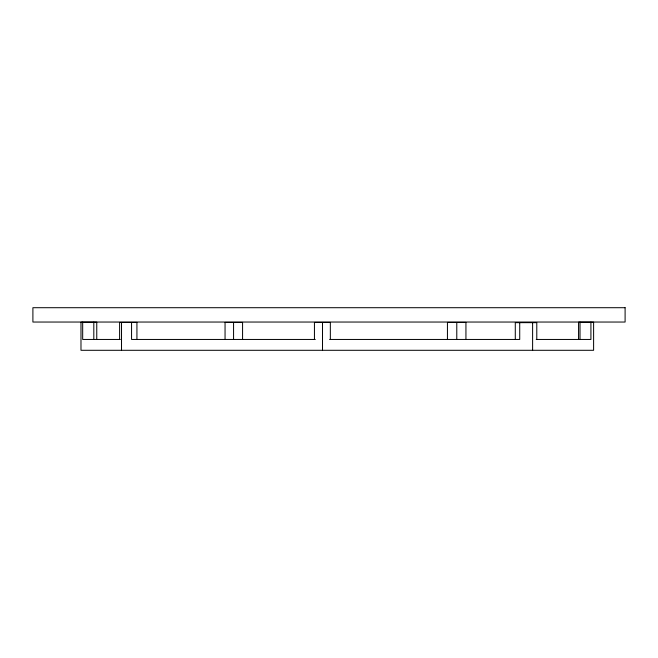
<?xml version="1.0" encoding="UTF-8"?>
<svg xmlns="http://www.w3.org/2000/svg" width="658" height="658" viewBox="0 0 658 658"><rect width="100%" height="100%" fill="white"/><g stroke="black" fill="none" stroke-linecap="round" stroke-linejoin="round"><path stroke-width="0.99" d="M120.291 339.454L82.678 339.454L82.678 322.206M315.297 339.454L131.559 339.454L131.559 322.428M329.642 339.454L519.721 339.454L519.721 322.65M536.245 339.454L590.917 339.454L590.917 322.206M580.011 322.206L580.011 339.454M578.563 339.454L578.563 322.206L593.606 322.206L593.606 350.295L80.983 350.295L80.983 322.206L96.759 322.206L96.759 339.454M536.788 339.454L536.788 322.65L515.288 322.65L515.288 339.454M532.61 322.65L532.61 350.295M465.938 339.454L465.938 322.428L447.44 322.428L447.44 339.454M456.784 322.428L456.784 339.454M330.341 339.454L330.341 322.428L314.442 322.428L314.442 339.454M322.51 322.428L322.51 350.295M242.572 339.454L242.572 322.428L225.052 322.428L225.052 339.454M233.565 322.428L233.565 339.454M136.93 339.454L136.93 322.428L119.608 322.428L119.608 339.454M121.516 322.428L121.516 350.295M93.814 322.206L93.814 339.454M625.1 307.705L32.9 307.705L32.9 322.042L625.1 322.042L625.1 307.705"/></g></svg>
